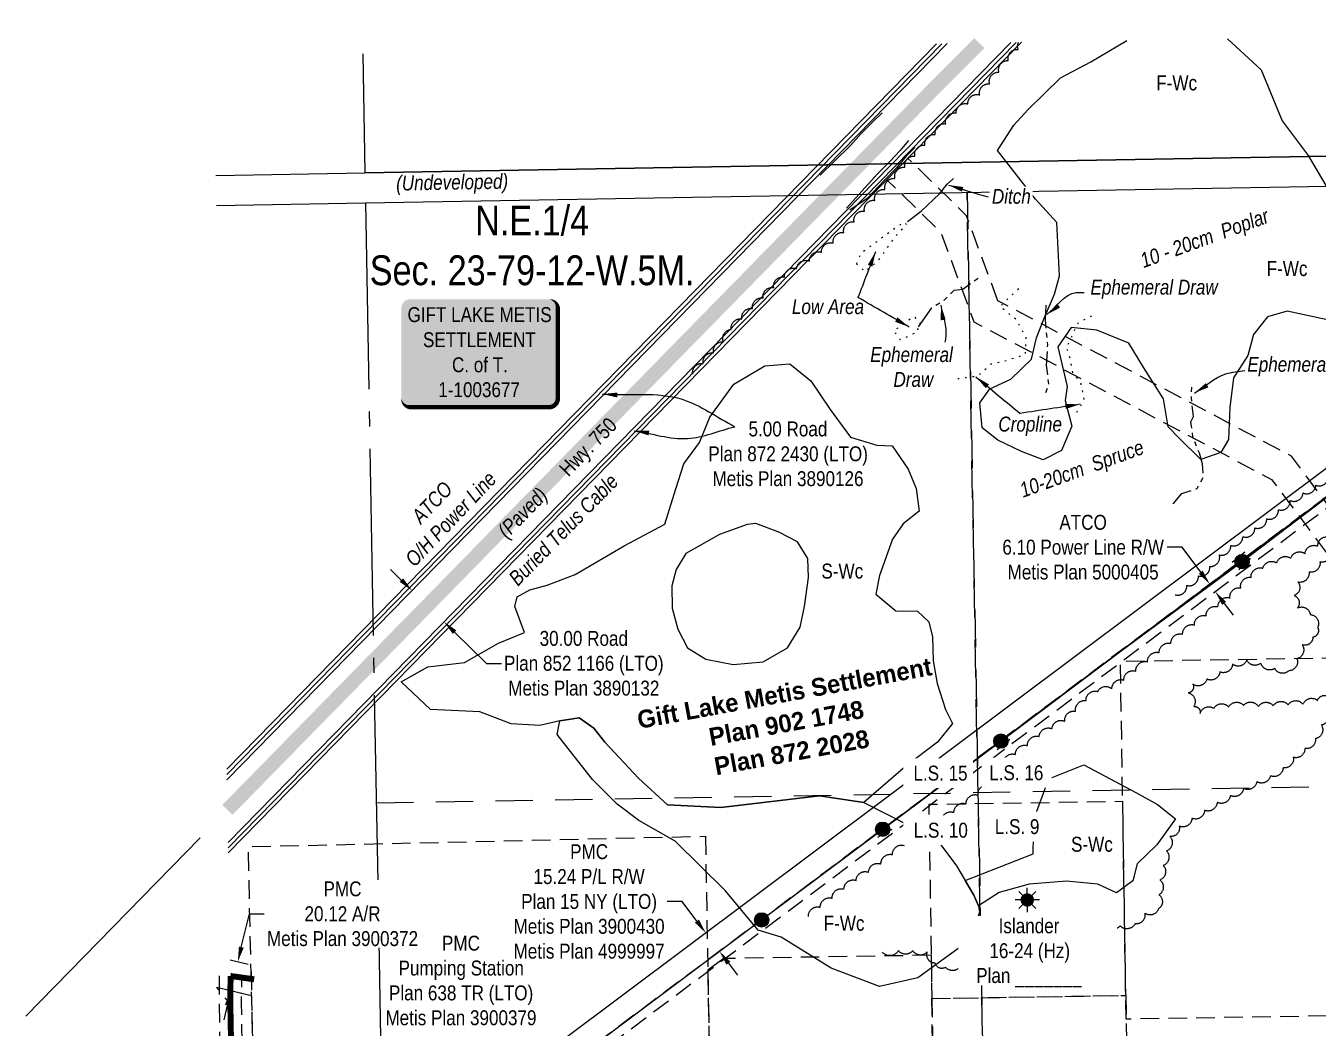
# Model space of a CAD drawing. Extents: x 577208 to 581485, y 6188773 to 6192305.
# Drawn here: x 577208 to 578074, y 6191624 to 6192296 of the extents above; entities that cross this region are included whole.
import ezdxf
from ezdxf.enums import TextEntityAlignment as Align

# ---------------------------------------------------------------- set-up
doc = ezdxf.new("R2010")
doc.units = 0
doc.header["$LTSCALE"] = 5
doc.header["$PDSIZE"] = 5
for name, pattern in [('0', [1, 1, 0]), ('foc-ACCESSROAD', [3.75, 2.5, -1.25]), ('foc-FLOWLINE', [3.75, 2.5, -1.25]), ('foc-LSD', [8, 5, -3]), ('foc-QUARTERLINE', [33, 25, -3, 2, -3]), ('foc-TOPO', [1, 0.2, -0.8]), ('foc-TOPO-ephemeral', [6.25, 3.125, -0.625, 0.625, -0.625, 0.625, -0.625])]:
    doc.linetypes.add(name, pattern=pattern)
doc.layers.get('Defpoints').update_dxf_attribs({"color": 9})
for name, color, linetype, lineweight in [('AS-GENERAL', 48, 'Continuous', 18), ('C-WS-T', 13, 'Continuous', 9), ('F-AR-T', 190, 'Continuous', 9), ('F-RW-T', 190, 'Continuous', 9), ('F-WS-T', 190, 'Continuous', 9), ('T-TEXT', 48, 'Continuous', 18)]:
    doc.layers.add(name, color=color, linetype=linetype, lineweight=lineweight)
for name, color, linetype in [('AS-OWNER', 7, 'Continuous'), ('AS-POWER', 104, 'foc-POWER'), ('AS-POWER-EXISTING-PP', 72, 'Continuous'), ('AS-ROADS', 254, 'Continuous'), ('AS-SYMBOL', 7, 'Continuous'), ('AS-TELUS', 224, 'foc-TEL'), ('C-AR', 13, 'foc-ACCESSROAD'), ('C-SYMBOL', 7, 'Continuous'), ('C-WS', 13, 'foc-ACCESSROAD'), ('C-WS-S', 13, 'Continuous'), ('F-AR', 190, 'foc-ACCESSROAD'), ('F-EZE', 190, 'foc-FLOWLINE'), ('F-RW', 190, 'Continuous'), ('F-WS', 190, 'foc-ACCESSROAD'), ('L-QSEC', 8, 'foc-QUARTERLINE'), ('L-SEC', 7, 'Continuous'), ('L-SECQ', 8, 'foc-QUARTERLINE'), ('L-SECTION-LSD', 7, 'foc-LSD'), ('L-TITLEDB', 4, 'Continuous'), ('L-TITLEDB-T', 4, 'Continuous'), ('T-BUSH', 110, '0'), ('T-BUSH-T', 110, 'Continuous'), ('T-DRAW', 143, 'foc-TOPO-ephemeral'), ('T-GENERAL', 48, 'foc-TOPO'), ('T-LOW-AREA', 48, 'foc-TOPO'), ('T-LOW-AREA-T', 48, 'Continuous'), ('T-SLOPE', 48, 'Continuous'), ('T-WATER-T', 170, 'Continuous'), ('WETLAND', 143, 'Continuous'), ('WETLAND-T', 146, 'Continuous')]:
    doc.layers.add(name, color=color, linetype=linetype)
doc.styles.add('100L', font='ARIALN.TTF', dxfattribs={"height": 11})
doc.styles.add('175L', font='ARIALN.TTF', dxfattribs={"height": 20})
doc.styles.add('80', font='ARIALN.TTF', dxfattribs={"height": 10})
doc.styles.add('80CG', font='ARIALN.TTF', dxfattribs={"height": 10})
doc.styles.add('80L', font='ARIALN.TTF', dxfattribs={"height": 10})
doc.styles.add('80LS', font='ARIALNI.TTF', dxfattribs={"height": 10})
doc.styles.add('foc-LtypeFont', font='ARIALN.TTF', dxfattribs={"height": 7.35})
doc.linetypes.add('foc-POWER', pattern='A,6,-1,["P",foc-LtypeFont,S=0.2,R=0,X=-0.625,Y=-0.75],-1.24,4', length=12.24)
doc.linetypes.add('foc-TEL', pattern='A,2,-1,["T",foc-LtypeFont,S=0.2,R=0,X=-0.425,Y=-0.75],-1.24,8', length=12.24)
doc.dimstyles.new('Compass 5 000', dxfattribs={"dimscale": 5, "dimtxt": 9, "dimasz": 2, "dimexe": 0.2, "dimexo": 0.0625, "dimgap": 0.5, "dimtad": 0, "dimtih": 1, "dimtoh": 1, "dimzin": 0, "dimdsep": 46, "dimtxsty": '80CG', "dimcen": 0.1, "dimse1": 1, "dimse2": 1, "dimclrd": 256, "dimclrt": 256, "dimaunit": 1, "dimadec": 4, "dimazin": 0, "dimtfac": 0.06, "dimtofl": 0, "dimtmove": 0, "dimatfit": 1, "dimfxl": 0.2, "dimtolj": 1, "dimtzin": 0, "dimlwd": -1, "dimarcsym": 0})

# ---------------------------------------------------------------- blocks, each defined once
blk = doc.blocks.new('*D393')
at = {"layer": 'Defpoints', "color": 0, "transparency": 16777216}
for p in [(577334.31, 6191672.09), (577329.59, 6191652.55), (577345.25, 6191648.76)]:
    blk.add_point(p, dxfattribs=at)
at = {"layer": 'F-AR-T', "transparency": 16777216}
for p, q in [((577352.32, 6191678.03), (577357.72, 6191700.38)), ((577357.72, 6191700.38), (577367.72, 6191700.38)), ((577342.91, 6191639.04), (577340.56, 6191629.32))]:
    blk.add_line(p, q, dxfattribs=at)
for points in [[(577350.7, 6191678.42), (577353.94, 6191677.64), (577349.98, 6191668.31)], [(577341.29, 6191639.43), (577344.53, 6191638.65), (577345.25, 6191648.76)]]:
    blk.add_solid(points, dxfattribs=at)
at = {"layer": 'F-AR-T', "transparency": 16777216, "insert": (577420.13, 6191700.38), "char_height": 10, "attachment_point": 5, "style": '80CG', "bg_fill": 3, "box_fill_scale": 1.1, "bg_fill_color": 256, "bg_fill_true_color": 13158600, "bg_fill_transparency": 0}
blk.add_mtext('\\A1;PMC\\P20.12 A/R\\PMetis Plan 3900372', dxfattribs=at)
blk = doc.blocks.new('*D397')
at = {"layer": 'Defpoints', "color": 0, "transparency": 16777216}
for p in [(578127.02, 6192015.46), (578130.67, 6192010.58), (578005, 6191916.47)]:
    blk.add_point(p, dxfattribs=at)
at = {"layer": 'F-RW-T', "transparency": 16777216}
for p, q in [((577982.82, 6191946.08), (577972.82, 6191946.08)), ((577995.35, 6191929.35), (577982.82, 6191946.08)), ((578010.99, 6191908.46), (578016.98, 6191900.46))]:
    blk.add_line(p, q, dxfattribs=at)
for points in [[(577996.68, 6191930.35), (577994.01, 6191928.36), (578001.34, 6191921.35)], [(578012.32, 6191909.46), (578009.66, 6191907.46), (578005, 6191916.47)]]:
    blk.add_solid(points, dxfattribs=at)
at = {"layer": 'F-RW-T', "transparency": 16777216, "insert": (577916.46, 6191946.08), "char_height": 10, "attachment_point": 5, "style": '80CG', "bg_fill": 3, "box_fill_scale": 1.1, "bg_fill_color": 256, "bg_fill_true_color": 13158600, "bg_fill_transparency": 0}
blk.add_mtext('\\A1;ATCO^J6.10 Power Line R/W^JMetis Plan 5000405', dxfattribs=at)
blk = doc.blocks.new('*D400')
at = {"layer": 'Defpoints', "color": 0, "transparency": 16777216}
for p in [(577570.45, 6192023.17), (577591.89, 6192002.2), (577488.13, 6191896.14)]:
    blk.add_point(p, dxfattribs=at)
at = {"layer": 'L-TITLEDB-T', "transparency": 16777216}
for p, q in [((577459.55, 6191924.11), (577452.4, 6191931.1)), ((577495.28, 6191889.15), (577516.63, 6191868.26)), ((577516.63, 6191868.26), (577526.63, 6191868.26))]:
    blk.add_line(p, q, dxfattribs=at)
for points in [[(577460.71, 6191925.3), (577458.38, 6191922.92), (577466.7, 6191917.11)], [(577496.45, 6191890.34), (577494.12, 6191887.96), (577488.13, 6191896.14)]]:
    blk.add_solid(points, dxfattribs=at)
at = {"layer": 'L-TITLEDB-T', "transparency": 16777216, "insert": (577581.84, 6191868.26), "char_height": 10, "attachment_point": 5, "style": '80CG'}
blk.add_mtext('\\A1;30.00 Road\\PPlan 852 1166 (LTO)\\PMetis Plan 3890132', dxfattribs=at)
blk = doc.blocks.new('*U391')
h = blk.add_hatch(color=255)
edge = h.paths.add_edge_path()
edge.add_line((-46.5, -37), (46.5, -37))
edge.add_arc((46.5, -31), 6, 270, 360)
edge.add_line((52.5, -31), (52.5, 29.5))
edge.add_arc((46.5, 29.5), 6, 0, 90)
edge.add_line((46.5, 35.5), (-46.5, 35.5))
edge.add_arc((-46.5, 29.5), 6, 90, 180)
edge.add_line((-52.5, 29.5), (-52.5, -31))
edge.add_arc((-46.5, -31), 6, 180, 270)
at = {"color": 14, "flags": 128}
blk.add_lwpolyline([(-46.5, -37, 3, 3, 0), (46.5, -37, 3, 3, 0.414214), (52.5, -31, 3, 3, 0), (52.5, 29.5, 3, 0, 0.414214), (46.5, 35.5, 0, 0, 0), (-46.5, 35.5, 0, 0, 0.414214), (-52.5, 29.5, 0, 0, 0), (-52.5, -31, 0, 3, 0.414214)], format="xyseb", close=True, dxfattribs=at)
at = {"color": 14, "style": '80'}
blk.add_attdef('ENTER_TEXT_001', (-26.85, -4.92), '', height=10, dxfattribs=at)
blk = doc.blocks.new('*U387')
at = {"color": 210}
blk.add_line((-0.96, -0.53), (0.96, 0.53), dxfattribs=at)
at = {"layer": 'AS-SYMBOL', "color": 210, "flags": 128}
blk.add_lwpolyline([(-0.29, 0.53), (0, 0)], dxfattribs=at)
blk = doc.blocks.new('*U386')
at = {"color": 210}
blk.add_line((-0.85, -0.69), (0.85, 0.69), dxfattribs=at)
at = {"layer": 'AS-SYMBOL', "color": 210, "flags": 128}
blk.add_lwpolyline([(-0.34, 0.42), (0, 0)], dxfattribs=at)
blk = doc.blocks.new('*U388')
at = {"color": 210}
blk.add_line((-0.79, -0.77), (0.79, 0.77), dxfattribs=at)
at = {"layer": 'AS-SYMBOL', "color": 210, "flags": 128}
blk.add_lwpolyline([(-0.34, 0.35), (0, 0)], dxfattribs=at)
blk = doc.blocks.new('*U389')
at = {"color": 210}
blk.add_line((0.85, 0.7), (-0.85, -0.7), dxfattribs=at)
at = {"layer": 'AS-SYMBOL', "color": 210, "flags": 128}
blk.add_lwpolyline([(0.48, -0.58), (0, 0)], dxfattribs=at)
blk = doc.blocks.new('POWERPOLE')
h = blk.add_hatch(color=255)
edge = h.paths.add_edge_path()
edge.add_arc((0, 0), 0.96, 0, 360)
at = {"linetype": 'Continuous'}
for p, q in [((0.68, -0.68), (-0.68, 0.68)), ((-0.68, -0.68), (0.68, 0.68))]:
    blk.add_line(p, q, dxfattribs=at)
blk.add_circle((0, 0), 0.96, dxfattribs=at)
blk = doc.blocks.new('GAS')
h = blk.add_hatch(color=255)
h.dxf.hatch_style = 1
edge = h.paths.add_edge_path()
edge.add_arc((0, 0), 0.9, 0, 360)
for p, q in [((-0.81, 0), (-1.62, 0)), ((-0.57, 0.57), (-1.14, 1.14)), ((0, 0.81), (0, 1.62)), ((0.57, 0.57), (1.14, 1.14)), ((1.62, 0), (0.81, 0)), ((-0.57, -0.57), (-1.14, -1.14)), ((0, -0.81), (0, -1.62)), ((1.14, -1.14), (0.57, -0.57))]:
    blk.add_line(p, q)
blk.add_circle((0, 0), 0.8)
blk = doc.blocks.new('*D479')
at = {"layer": 'Defpoints', "color": 0, "transparency": 16777216}
for p in [(577663.63, 6191687.49), (577638.64, 6191668.78), (577647.77, 6191656.58)]:
    blk.add_point(p, dxfattribs=at)
at = {"layer": 'F-RW-T', "transparency": 16777216}
for p, q in [((577647.81, 6191708.61), (577637.81, 6191708.61)), ((577657.63, 6191695.49), (577647.81, 6191708.61)), ((577678.75, 6191667.29), (577684.75, 6191659.28))]:
    blk.add_line(p, q, dxfattribs=at)
for points in [[(577658.97, 6191696.49), (577656.3, 6191694.49), (577663.63, 6191687.49)], [(577680.09, 6191668.29), (577677.42, 6191666.29), (577672.76, 6191675.29)]]:
    blk.add_solid(points, dxfattribs=at)
at = {"layer": 'F-RW-T', "transparency": 16777216, "insert": (577585.38, 6191708.61), "char_height": 10, "attachment_point": 5, "style": '80CG'}
blk.add_mtext('\\A1;PMC\\P15.24 P/L R/W^JPlan 15 NY (LTO)\\PMetis Plan 3900430\\PMetis Plan 4999997', dxfattribs=at)

msp = doc.modelspace()

# ---------------------------------------------------------------- linework, layer by layer
at = {"layer": 'AS-GENERAL'}
msp.add_lwpolyline([(577798.791, 6192164.552), (577807.926, 6192171.451), (577820.263, 6192183.102), (577825.454, 6192189.558), (577829.655, 6192193.185)], dxfattribs=at)
at = {"layer": 'AS-POWER', "flags": 128}
for points in [[(577342.574, 6191793.81), (577821.751, 6192283.62)], [(577701.028, 6191696.298), (577782.145, 6191757.065), (577861.354, 6191816.121), (577941.939, 6191876.59), (578023.042, 6191936.487), (578102.777, 6191997.189), (578192.67, 6192064.76)]]:
    msp.add_lwpolyline(points, dxfattribs=at)
at = {"layer": 'AS-ROADS', "flags": 128}
for points, const_width in [([(577343.003, 6191770.033), (577639.822, 6192073.23), (577815.072, 6192252.059), (577846.94, 6192284.057)], 9.496), ([(577360.927, 6191656.485), (577345.013, 6191658.728)], 3.998)]:
    msp.add_lwpolyline(points, dxfattribs=dict(at, const_width=const_width))
msp.add_lwpolyline([(577207.915, 6191631.832), (577324.706, 6191751.342)], dxfattribs=at)
msp.add_lwpolyline([(577346.048, 6191581.384, 3.998, 3.998, 0), (577344.935, 6191640.831, 3.998, 3.998, 0), (577345.123, 6191658.72, 0, 0, 0)], format="xyseb", dxfattribs=at)
at = {"layer": 'AS-TELUS', "flags": 128}
msp.add_lwpolyline([(577343.461, 6191744.688), (577871.539, 6192284.485)], dxfattribs=at)
at = {"layer": 'C-AR', "flags": 128}
msp.add_lwpolyline([(577859.421, 6192111.278), (577838.296, 6192168.311), (577799.006, 6192206.757), (577785.024, 6192192.468), (577821.108, 6192157.16), (577843.323, 6192097.182), (578042.797, 6191991.526), (578131.689, 6191872.712), (578156.364, 6191873.103), (578056.118, 6192007.093)], close=True, dxfattribs=at)
at = {"layer": 'C-WS', "flags": 128}
for points in [[(577945.272, 6191629.796), (577941.504, 6191869.697), (578181.327, 6191873.477), (578185.126, 6191633.605)], [(577944.595, 6191674.697), (577942.984, 6191775.643), (577813.056, 6191773.569), (577814.667, 6191672.623), (577815.13, 6191643.642), (577945.058, 6191645.716)]]:
    msp.add_lwpolyline(points, close=True, dxfattribs=at)
at = {"layer": 'C-WS'}
msp.add_lwpolyline([(577945.536, 6191615.733), (577815.608, 6191613.659), (577815.13, 6191643.642), (577945.058, 6191645.716)], close=True, dxfattribs=at)
at = {"layer": 'F-AR', "flags": 128}
for points in [[(577344.817, 6191669.555), (577358.791, 6191666.18), (577359.273, 6191645.378), (577345.193, 6191648.778)], [(577337.567, 6191658.799), (577337.377, 6191640.8), (577338.497, 6191581.029), (577341.301, 6191543.858), (577356.53, 6191519.578), (577381.317, 6191507.979), (577421.107, 6191495.467), (577457.216, 6191480.044), (577483.071, 6191476.892), (577642.994, 6191496.843), (577676.899, 6191496.027), (577699.209, 6191486.205), (577775.099, 6191428.462), (577797.472, 6191404.134), (577820.144, 6191363.252), (577845.452, 6191319.081), (577872.784, 6191287.193), (577921.846, 6191248.062), (577945.649, 6191236.899), (577968.384, 6191243.89), (577984.807, 6191261.435), (578008.873, 6191298.489), (578049.853, 6191364.246), (578059.508, 6191386.63), (578056.114, 6191411.905), (578040.445, 6191426.262), (578020.79, 6191437.066), (577816.741, 6191542.691), (577785.129, 6191542.126), (578013.9, 6191423.75), (578031.569, 6191413.923), (578041.883, 6191404.473), (578043.992, 6191388.767), (578036.443, 6191371.266), (577996.138, 6191306.592), (577972.876, 6191270.775), (577960.109, 6191257.136), (577946.782, 6191253.038), (577929.866, 6191260.971), (577883.314, 6191298.101), (577857.84, 6191327.821), (577833.293, 6191370.664), (577809.8, 6191413.027), (577785.303, 6191439.663), (577706.927, 6191499.299), (577680.247, 6191511.045), (577642.237, 6191511.959), (577483.049, 6191492.1), (577461.172, 6191494.767), (577426.348, 6191509.641), (577386.804, 6191522.076), (577366.954, 6191531.364), (577356.071, 6191548.716), (577353.579, 6191581.738), (577352.473, 6191640.862), (577352.659, 6191658.641)], [(577666.856, 6191553.461), (577667.095, 6191539.999), (577646.884, 6191512.131), (577544.98, 6191506.744), (577470.055, 6191490.301), (577361.839, 6191534.536), (577359.273, 6191645.378), (577335.761, 6191651.056), (577345.657, 6191638.715), (577347.71, 6191524.435), (577468.688, 6191474.65), (577546.996, 6191491.836), (577654.821, 6191497.536), (577684.491, 6191540.313), (577666.856, 6191553.461)]]:
    msp.add_lwpolyline(points, dxfattribs=at)
at = {"layer": 'F-EZE', "flags": 128}
for points in [[(578500.902, 6192295.415), (578222.481, 6192086.952), (577533.072, 6191570.69), (577350.277, 6191367.15)], [(577350.439, 6191358.204), (577537.208, 6191566.169), (578226.136, 6192082.071), (578511.317, 6192295.596)]]:
    msp.add_lwpolyline(points, dxfattribs=at)
at = {"layer": 'F-RW', "flags": 128}
for points in [[(578474.881, 6192294.963), (578213.35, 6192099.146), (577522.741, 6191581.985), (577349.874, 6191389.499)], [(577350.277, 6191367.15), (577533.072, 6191570.69), (578222.481, 6192086.952), (578500.902, 6192295.415)]]:
    msp.add_lwpolyline(points, dxfattribs=at)
at = {"layer": 'F-WS'}
for p, q in [((577664.915, 6191662.806), (577675.078, 6191670.41)), ((577814.667, 6191672.623), (577675.078, 6191670.41)), ((577814.667, 6191672.623), (577815.13, 6191643.642)), ((577664.915, 6191662.806), (577666.856, 6191553.461)), ((577815.13, 6191643.642), (577815.608, 6191613.659))]:
    msp.add_line(p, q, dxfattribs=at)
at = {"layer": 'F-WS', "flags": 128}
msp.add_lwpolyline([(577663.325, 6191752.39), (577667.095, 6191539.999), (577361.84, 6191534.519), (577356.957, 6191745.365), (577663.325, 6191752.39)], dxfattribs=at)
at = {"layer": 'L-QSEC'}
for p, q in [((577433.689, 6192276.88), (577435.132, 6192197.087)), ((577435.481, 6192176.973), (577449.475, 6191402.435))]:
    msp.add_line(p, q, dxfattribs=at)
at = {"layer": 'L-SEC'}
for p, q in [((578241.597, 6192211.071), (577435.117, 6192197.077)), ((577435.132, 6192197.087), (578241.614, 6192211.08)), ((577335.325, 6192195.355), (577435.132, 6192197.087)), ((577435.481, 6192176.973), (578241.963, 6192190.966)), ((577435.481, 6192176.973), (578241.963, 6192190.966)), ((577335.688, 6192175.242), (577435.481, 6192176.973))]:
    msp.add_line(p, q, dxfattribs=at)
at = {"layer": 'L-SECQ'}
msp.add_line((577435.48, 6192176.973), (577449.475, 6191402.435), dxfattribs=at)
at = {"layer": 'L-SECTION-LSD'}
for p, q in [((577838.722, 6192183.97), (577867.966, 6190574.815)), ((577853.345, 6191379.391), (577838.722, 6192183.97)), ((577442.749, 6191774.706), (578249.318, 6191788.656)), ((577442.749, 6191774.706), (578249.318, 6191788.655))]:
    msp.add_line(p, q, dxfattribs=at)
at = {"layer": 'L-TITLEDB', "flags": 128}
for points in [[(577342.511, 6191797.319), (577818.195, 6192283.558)], [(577342.638, 6191790.301), (577825.307, 6192283.682)], [(577343.398, 6191748.197), (577867.983, 6192284.423)], [(577343.524, 6191741.179), (577875.095, 6192284.546)]]:
    msp.add_lwpolyline(points, dxfattribs=at)
at = {"layer": 'T-BUSH', "flags": 128}
for points in [[(577654.857, 6192062.048, -0.5205671), (577661.843, 6192069.197, -0.5205671), (577668.829, 6192076.346, -0.5205671), (577675.437, 6192083.752, -0.5205671), (577680.658, 6192092.091, -0.5205671), (577687.778, 6192099.106, -0.5205671), (577694.898, 6192106.122, -0.5205671), (577702.018, 6192113.138, -0.5205671), (577709.138, 6192120.153, -0.5205671), (577716.258, 6192127.169, -0.5205671), (577724.472, 6192132.769, -0.5205671), (577733.057, 6192137.889, -0.5205671), (577741.088, 6192143.82, -0.5205671), (577748.983, 6192149.95, -0.5205671), (577756.055, 6192156.997, -0.5205671), (577762.993, 6192164.193, -0.5205671), (577769.931, 6192171.389, -0.5205671), (577776.869, 6192178.585, -0.5205671), (577783.681, 6192185.897, -0.5205671), (577790.351, 6192193.342, -0.5205671), (577797.037, 6192200.772, -0.5205671), (577803.746, 6192208.182, -0.5205671), (577810.455, 6192215.592, -0.5205671), (577817.405, 6192222.776, -0.5205671), (577824.355, 6192229.96, -0.5205671), (577831.317, 6192237.131, -0.5205671), (577839.233, 6192243.234, -0.5205671), (577847.149, 6192249.338, -0.5205671), (577853.811, 6192256.719, -0.5205671), (577860.064, 6192264.517, -0.5205671), (577866.317, 6192272.316, -0.5205671), (577872.958, 6192279.766, -0.2108701), (577873.189, 6192284.513, -0.2108701)], [(577978.229, 6191914.21, 0.5205671), (577985.967, 6191920.536, 0.5205671), (577993.706, 6191926.863, 0.5205671), (578001.392, 6191933.243, 0.5205671), (578007.767, 6191940.942, 0.5205671), (578015.358, 6191947.34, 0.5205671), (578023.471, 6191953.179, 0.5205671), (578031.584, 6191959.018, 0.5205671), (578039.491, 6191965.132, 0.5205671), (578047.395, 6191971.251, 0.5205671), (578055.299, 6191977.371, 0.5205671), (578063.873, 6191982.471, 0.5205671), (578072.437, 6191987.608, 0.5205671), (578080.714, 6191993.213, 0.5205671), (578088.726, 6191999.187, 0.5205671), (578096.703, 6192005.21, 0.5205671), (578104.973, 6192010.637, 0.5205671), (578113.512, 6192015.582, 0.5205671), (578121.627, 6192021.418, 0.5205671), (578129.711, 6192027.298, 0.5205671), (578137.785, 6192033.191, 0.5205671), (578146.194, 6192039.327, 0.5205671)], [(577732.405, 6191698.677, -0.5205671), (577740.337, 6191704.76, -0.5205671), (577748.268, 6191710.843, -0.5205671), (577756.2, 6191716.926, -0.5205671), (577764.314, 6191722.754, -0.5205671), (577772.662, 6191728.251, -0.5205671), (577781.01, 6191733.749, -0.5205671), (577788.743, 6191740.029, -0.5205671), (577796.544, 6191746.225, -0.5205671), (577804.875, 6191751.748, -0.5205671), (577813.206, 6191757.272, -0.5205671), (577821.537, 6191762.795, -0.5205671), (577829.869, 6191768.318, -0.5205671), (577838.016, 6191774.108, -0.5205671), (577846.154, 6191779.912, -0.5205671), (577852.615, 6191786.565, -0.5205671), (577855.05, 6191795.301, -0.5205671), (577863.021, 6191801.333, -0.5205671), (577871.115, 6191807.194, -0.5205671), (577879.169, 6191813.103, -0.5205671), (577887.029, 6191819.255, -0.5205671), (577895.573, 6191824.441, -0.5205671), (577904.225, 6191829.447, -0.5205671), (577911.473, 6191836.133, -0.5205671), (577918.4, 6191843.27, -0.5205671), (577926.323, 6191849.365, -0.5205671), (577935.751, 6191851.08, -0.5205671), (577943.75, 6191857.075, -0.5205671), (577951.748, 6191863.07, -0.5205671), (577959.619, 6191869.232, -0.5205671), (577967.471, 6191875.417, -0.5205671), (577975.324, 6191881.602, -0.5205671), (577983.176, 6191887.787, -0.5205671), (577991.028, 6191893.972, -0.5205671), (577998.892, 6191900.142, -0.5205671), (578006.84, 6191906.202, -0.5205671), (578014.908, 6191912.104, -0.5205671), (578022.115, 6191918.831, -0.5205671), (578028.992, 6191925.909, -0.5205671), (578036.897, 6191932.028, -0.5205671), (578046.161, 6191935.579, -0.5205671), (578055.663, 6191938.68, -0.5205671), (578065.166, 6191941.781, -0.5205671), (578073.654, 6191946.864, -0.5205671), (578081.724, 6191952.762, -0.5205671), (578088.817, 6191959.766, -0.5205671), (578096.158, 6191966.483, -0.5205671), (578104.291, 6191972.294, -0.5205671), (578112.58, 6191977.846, -0.5205671), (578121.529, 6191982.299, -0.5205671), (578130.456, 6191986.788, -0.5205671), (578134.331, 6191989.168, -0.5205671), (578127.725, 6191981.666, -0.5205671), (578121.119, 6191974.164, -0.5205671), (578113.449, 6191967.895, -0.5205671), (578105.859, 6191961.513, -0.5205671), (578098.987, 6191954.285, -0.5205671), (578090.533, 6191948.952, -0.5205671), (578082.544, 6191943.012, -0.5205671), (578075.214, 6191936.217, -0.5205671), (578067.858, 6191929.449, -0.5205671), (578060.468, 6191922.718, -0.5205671), (578057.945, 6191913.755, -0.5205671), (578060.065, 6191905.355, -0.5205671), (578068.726, 6191900.973, -0.5205671), (578073.65, 6191892.274, -0.5205671), (578070.439, 6191885.785, -0.5205671), (578063.246, 6191880.727, -0.5205671), (578059.773, 6191871.354, -0.5205671), (578054.148, 6191863.285, -0.5205671), (578044.915, 6191864.877, -0.5205671), (578035.575, 6191868.438, -0.5205671), (578026.188, 6191870.639, -0.5205671), (578016.62, 6191867.746, -0.5205671), (578008.165, 6191862.507, -0.5205671), (577999.463, 6191857.725, -0.5205671), (577990.085, 6191854.265, -0.5205671), (577986.9, 6191848.5, -0.5205671), (577990.617, 6191839.361, -0.5205671), (577994.866, 6191834.612, -0.5205671), (578004.078, 6191838.104, -0.5205671), (578014.026, 6191839.068, -0.5205671), (578023.958, 6191840.129, -0.5205671), (578033.923, 6191839.337, -0.5205671), (578043.89, 6191839.829, -0.5205671), (578053.864, 6191840.472, -0.5205671), (578063.852, 6191840.842, -0.5205671), (578073.473, 6191843.431, -0.5205671), (578081.448, 6191845.537, -0.5205671), (578080.302, 6191836.047, -0.5205671), (578076.179, 6191826.941, -0.5205671), (578072.131, 6191817.802, -0.5205671), (578065.118, 6191811.305, -0.5205671), (578057.331, 6191805.307, -0.5205671), (578050.462, 6191798.245, -0.5205671), (578042.033, 6191792.872, -0.5205671), (578032.861, 6191788.962, -0.5205671), (578023.963, 6191784.443, -0.5205671), (578015.164, 6191779.701, -0.5205671), (578006.291, 6191775.098, -0.5205671), (577997.853, 6191769.746, -0.5205671), (577989.417, 6191764.384, -0.5205671), (577980.917, 6191759.124, -0.5205671), (577974.66, 6191752.26, -0.5205671), (577972.433, 6191742.516, -0.5205671), (577970.205, 6191732.772, -0.5205671), (577967.977, 6191723.027, -0.5205671), (577967.297, 6191713.175, -0.5205671), (577966.924, 6191703.668, -0.5205671), (577957.765, 6191700.865, -0.5205671), (577951.218, 6191693.639, -0.5205671), (577941.314, 6191692.291, -0.107953), (577939.248, 6191690.717, -0.107953)], [(577919.142, 6191688.264, -0.3359099), (577911.828, 6191689.146, -0.5205671), (577906.777, 6191683.414, -0.5205671), (577901.464, 6191675.776, -0.5205671), (577892.443, 6191671.47, -0.5205671), (577883.019, 6191668.178, -0.5205671), (577873.505, 6191665.111, -0.5205671), (577863.664, 6191663.614, -0.5205671), (577853.72, 6191662.594, -0.5205671), (577843.905, 6191662.686, -0.5205671), (577834.267, 6191665.337, -0.5205671), (577824.306, 6191664.529, -0.5205671), (577817.338, 6191667.337, -0.5205671), (577812.063, 6191674.874, -0.5205671), (577802.252, 6191675.769, -0.5205671), (577792.766, 6191675.795, -0.5205671), (577781.982, 6191674.585)]]:
    msp.add_lwpolyline(points, format="xyb", dxfattribs=at)
at = {"layer": 'T-DRAW', "flags": 128}
for points in [[(577806.252, 6192093.858), (577814.98, 6192106.58), (577823.542, 6192111.965), (577830.128, 6192118.49), (577835.825, 6192119.176), (577846.153, 6192126.581)], [(577891.38, 6192108.426), (577890.927, 6192098.594), (577892.541, 6192081.749), (577891.711, 6192068.158), (577893.349, 6192055.256), (577891.086, 6192049.041)], [(577976.888, 6191975.146), (577982.57, 6191982.104), (577992.96, 6191985.566), (577997.259, 6191993.537), (577996.382, 6192001.964), (577994.378, 6192009.205), (577990.072, 6192020.033), (577988.72, 6192030.093), (577990.51, 6192033.744), (577988.998, 6192046.165), (577989.467, 6192055.661)]]:
    msp.add_lwpolyline(points, dxfattribs=at)
at = {"layer": 'T-GENERAL', "flags": 128}
for points in [[(577832.463, 6192059.188), (577845.817, 6192060.889), (577854.894, 6192069.004), (577864.884, 6192071.292), (577877.876, 6192075.41), (577878.32, 6192086.658), (577871.691, 6192098.716), (577860.68, 6192107.398), (577874.639, 6192120.777)], [(577912.237, 6192036.641), (577917.201, 6192044.742), (577914.964, 6192056.506), (577909.488, 6192063.204), (577907.896, 6192072.237), (577905.42, 6192080.024), (577913.473, 6192096.966), (577924.113, 6192102.024)]]:
    msp.add_lwpolyline(points, dxfattribs=at)
at = {"layer": 'T-LOW-AREA', "flags": 128}
for points in [[(577764.638, 6192136.165), (577770.236, 6192130.937), (577779.044, 6192137.986), (577785.977, 6192147.928), (577792.27, 6192156.373), (577798.137, 6192162.452), (577796.563, 6192164.132), (577784.495, 6192155.586), (577774.496, 6192148.226), (577767.332, 6192142.902), (577764.638, 6192136.165)], [(577803.134, 6192089.304), (577794.271, 6192084.966), (577789.72, 6192091.193), (577803.021, 6192100.937), (577808.05, 6192095.035), (577803.134, 6192089.304)]]:
    msp.add_lwpolyline(points, dxfattribs=at)
at = {"layer": 'T-SLOPE', "flags": 128}
for points in [[(577781.829, 6192237.314), (577774.824, 6192230.669), (577767.673, 6192223.453), (577760.42, 6192215.198), (577740.284, 6192195.506)], [(577799.517, 6192218.719), (577793.958, 6192211.94), (577786.936, 6192204.605), (577778.691, 6192196.286), (577757.909, 6192173.421)], [(577803.613, 6192213.98), (577797.908, 6192208.232), (577791.385, 6192200.458), (577783.344, 6192192.253), (577771.77, 6192179.863), (577760.237, 6192172.089)]]:
    msp.add_lwpolyline(points, dxfattribs=at)
at = {"layer": 'WETLAND'}
for points in [[(578079.093, 6192098.789), (578053.115, 6192104.373), (578040.044, 6192100.506), (578030.755, 6192088.638), (578026.964, 6192074.649), (578017.326, 6192059.748), (578014.856, 6192039.731), (578013.825, 6192018.394), (578008.662, 6192009.605), (577995.306, 6192004.808), (577980.652, 6192019.344), (577973.541, 6192026.766), (577970.273, 6192045.586), (577957.096, 6192066.365), (577947.147, 6192082.836), (577925.762, 6192091.69), (577908.359, 6192093.294), (577899.492, 6192080.424), (577905.722, 6192053.951), (577904.386, 6192044.4), (577909.011, 6192027.358), (577901.868, 6192010.851), (577889.66, 6192004.669), (577875.08, 6192010.182), (577859.376, 6192017.768), (577848.71, 6192026.251), (577847.197, 6192042.969), (577853.902, 6192052.369), (577867.94, 6192058.674), (577881.879, 6192072.206), (577885.233, 6192086.422), (577890.454, 6192099.629), (577897.382, 6192115.643), (577900.664, 6192128.124), (577898.905, 6192163.776), (577884.61, 6192179.392), (577874.847, 6192191.745), (577859.118, 6192212.04), (577869.933, 6192228.978), (577879.452, 6192239.236), (577901.302, 6192260.811), (577921.731, 6192271.467), (577945.827, 6192285.775)], [(578013.272, 6192286.946), (578035.843, 6192266.098), (578049.804, 6192232.014), (578067.375, 6192208.719), (578085.773, 6192177.192)]]:
    msp.add_lwpolyline(points, dxfattribs=at)
for points in [[(577557.284, 6191920.743), (577576.023, 6191927.842), (577608.985, 6191947.01), (577636.25, 6191961.642), (577643.585, 6191985.17), (577648.925, 6192002.083), (577659.445, 6192016.23), (577666.241, 6192033.185), (577682.355, 6192055.51), (577703.13, 6192067.768), (577719.854, 6192068.98), (577734.022, 6192057.732), (577746.967, 6192038.433), (577760.618, 6192019.883), (577778.259, 6192014.564), (577788.472, 6192014.131), (577799.127, 6191998.409), (577804.602, 6191985.452), (577806.5, 6191970.206), (577795.811, 6191961.882), (577788.826, 6191951.479), (577780.056, 6191927.181), (577777.501, 6191914.721), (577790.942, 6191903.452), (577805.524, 6191903.144), (577813.014, 6191896.075), (577815.493, 6191885.946), (577815.956, 6191869.929), (577818.582, 6191854.704), (577824.183, 6191837.379), (577828.824, 6191828.041), (577818.99, 6191815.37), (577797.591, 6191799.451), (577769.521, 6191775.061), (577739.876, 6191779.567), (577673.745, 6191771.728), (577637.926, 6191773.507), (577618.584, 6191791.363), (577596.028, 6191815.484), (577588.475, 6191824.738), (577578.8, 6191831.744), (577565.751, 6191829.714), (577552.361, 6191826.65), (577533.234, 6191827.82), (577512.082, 6191835.727), (577479.079, 6191837.443), (577459.34, 6191855.853), (577477.261, 6191865.969), (577501.912, 6191868.912), (577524.685, 6191881.838), (577542.147, 6191888.96), (577535.618, 6191906.395), (577537.172, 6191912.778), (577545.579, 6191917.468), (577557.284, 6191920.743)], [(577691.268, 6191961.411), (577672.882, 6191954.686), (577650.297, 6191942.011), (577643.686, 6191931.255), (577640.725, 6191920.24), (577641.157, 6191905.316), (577644.843, 6191891.214), (577651.399, 6191878.653), (577663.643, 6191870.992), (577681.959, 6191867.514), (577701.948, 6191869.184), (577718.429, 6191878.768), (577726.776, 6191892.489), (577729.652, 6191906.416), (577732.371, 6191925.803), (577732.003, 6191938.543), (577725.124, 6191949.638), (577712.548, 6191956.197), (577697.081, 6191961.943), (577691.268, 6191961.411)], [(577637.926, 6191773.507), (577673.745, 6191771.728), (577739.876, 6191779.567), (577769.521, 6191775.061), (577818.392, 6191750.114), (577831.546, 6191732.595), (577837.383, 6191722.814), (577843.224, 6191712.831), (577846.254, 6191705.803), (577846.94, 6191701.496), (577845.531, 6191696.933), (577842.46, 6191687.799), (577832.546, 6191676.927), (577805.802, 6191657.481), (577780.001, 6191651.761), (577747.59, 6191663.939), (577714.198, 6191684.833), (577698.762, 6191689.487), (577676.871, 6191715.813), (577643.122, 6191749.083), (577618.677, 6191762.949), (577604.255, 6191773.912), (577587.584, 6191790.359), (577563.993, 6191820.604), (577565.751, 6191829.714), (577578.8, 6191831.744), (577588.475, 6191824.738), (577596.028, 6191815.484), (577618.584, 6191791.363), (577637.926, 6191773.507)], [(577837.383, 6191722.814), (577883.061, 6191740.583), (577883.471, 6191763.839), (577893.58, 6191790.861), (577917.048, 6191800.229), (577951.76, 6191781.767), (577966.389, 6191773.685), (577978.373, 6191764.087), (577965.952, 6191746.513), (577952.631, 6191733.966), (577949.767, 6191722.463), (577938.761, 6191714.394), (577926.416, 6191720.278), (577905.438, 6191722.208), (577880.247, 6191720.228), (577860.15, 6191714.778), (577846.254, 6191705.803), (577843.224, 6191712.831), (577837.383, 6191722.814)]]:
    msp.add_lwpolyline(points, close=True, dxfattribs=at)

# ---------------------------------------------------------------- block references
at = {"color": 6, "xscale": 4.999999999999889, "yscale": 4.999999999999889, "zscale": 4.999999999999889}
for name, p in [('*U386', (577863.072, 6191814.011)), ('*U387', (577783.616, 6191754.396))]:
    msp.add_blockref(name, p, dxfattribs=at)
at = {"layer": 'AS-OWNER'}
ref = msp.add_blockref('*U391', (577512.029, 6192076.876), dxfattribs=dict(at, xscale=0.9982240237547088, yscale=0.9982240237547088, zscale=0.9982240237547088))
ref.add_attrib('ENTER_TEXT_001', 'GIFT LAKE METIS', (577463.711, 6192097.034), dxfattribs={"layer": '0', "color": 14, "height": 9.98224, "style": '80'})
ref.add_attrib('ENTER_TEXT_002', 'SETTLEMENT', (577474.075, 6192080.22), dxfattribs={"layer": '0', "color": 14, "height": 9.9822, "style": '80'})
ref.add_attrib('ENTER_TEXT_003', 'C. of T.', (577493.498, 6192063.406), dxfattribs={"layer": '0', "color": 14, "height": 9.9822, "style": '80'})
ref.add_attrib('ENTER_TEXT_004', '1-1003677', (577484.346, 6192046.728), dxfattribs={"layer": '0', "color": 14, "height": 9.9822, "style": '80'})
at = {"layer": 'AS-POWER-EXISTING-PP', "xscale": 4.997869399999991, "yscale": 4.997869399999991, "zscale": 4.997869399999991}
for p in [(577861.354, 6191816.121), (577782.145, 6191757.065), (577701.028, 6191696.298)]:
    msp.add_blockref('POWERPOLE', p, dxfattribs=at)

# ---------------------------------------------------------------- texts
at = {"layer": 'AS-POWER', "insert": (577443.04, 6191944.352), "char_height": 9.99574, "attachment_point": 1, "rotation": 46.47223, "style": '80L'}
msp.add_mtext_dynamic_manual_height_columns('\\pi32.652;{\\fArial Narrow|b0|i1|c0|p34;ATCO\\P\\pi8.7808;O/H Power Line}', width=97.05024, gutter_width=50, heights=[0], dxfattribs=at)
at = {"layer": 'AS-TELUS', "insert": (577530.555, 6191926.587), "char_height": 9.99574, "attachment_point": 1, "rotation": 45.617143, "style": '80L'}
msp.add_mtext_dynamic_manual_height_columns('{\\fArial Narrow|b0|i1|c0|p34;Buried Telus Cable}', width=99.35036, gutter_width=50, heights=[0], dxfattribs=at)
at = {"layer": 'C-SYMBOL', "color": 3, "insert": (577547.23, 6192175.081), "char_height": 19.99148, "width": 215.89241, "attachment_point": 2, "style": '175L'}
msp.add_mtext('N.E.1/4 \\PSec. 23-79-12-W.5M.', dxfattribs=at)
at = {"layer": 'L-TITLEDB-T', "attachment_point": 1, "style": '80L'}
for s, width, gutter_width, insert, char_height, rotation in [('Hwy. 750', 76.46946, 50, (577564.368, 6191999.874), 9.9957, 45.617558), ('\\pi66.474;{\\fCordia New|b1|i0|c0|p34;Gift Lake Metis Settlement\\P\\pi111.67;Plan 902 1748\\PPlan 872 2028}', 331.42161, 45, (577551.349, 6191824.103), 11.97825, 10.407242)]:
    msp.add_mtext_dynamic_manual_height_columns(s, width=width, gutter_width=gutter_width, heights=[0], dxfattribs=dict(at, insert=insert, char_height=char_height, rotation=rotation))
at = {"layer": 'L-TITLEDB-T', "insert": (577663.833, 6192030.4), "char_height": 9.99574, "attachment_point": 1, "style": '80L'}
msp.add_mtext_dynamic_manual_height_columns('\\pi28.386;5.00 Road\\P\\pi1.4741;Plan 872 2430 (LTO)\\P\\pi4.2458;Metis Plan 3890126', width=108.31947, gutter_width=50, heights=[0], dxfattribs=at)
at = {"layer": 'T-BUSH-T', "style": '80LS'}
msp.add_text('10 - 20cm  Poplar', height=9.99574, rotation=20, dxfattribs=at).set_placement((577997.77, 6192153.334), align=Align.MIDDLE_CENTER)
at = {"layer": 'T-LOW-AREA-T', "insert": (577721.302, 6192112.366), "char_height": 9.99574, "attachment_point": 1, "style": '80L'}
msp.add_mtext_dynamic_manual_height_columns('{\\fArial Narrow|b0|i1|c0|p34;Low Area}', width=49.12794, gutter_width=50, heights=[0], dxfattribs=at)
at = {"layer": 'T-TEXT', "style": '80LS'}
for s, height, rotation, p in [('(Undeveloped)', 9.99574, 0.994086, (577493.603, 6192190.8)), ('(Paved)', 9.9957, 45.617143, (577540.758, 6191969.179))]:
    msp.add_text(s, height=height, rotation=rotation, dxfattribs=at).set_placement(p, align=Align.MIDDLE_CENTER)
at = {"layer": 'T-WATER-T', "char_height": 9.99574, "attachment_point": 1, "style": '80L'}
for s, width, insert in [('{\\fArial Narrow|b0|i1|c0|p34;Ephemeral Draw}', 87.01023, (577921.413, 6192125.45)), ('\\pi0.33805;{\\fArial Narrow|b0|i1|c0|p34;Ephemeral\\P\\pi12.73; Draw}', 55.97995, (577773.453, 6192080.249)), ('{\\fArial Narrow|b0|i1|c0|p34;Ephemeral Draw}', 87.01023, (578026.524, 6192073.72))]:
    msp.add_mtext_dynamic_manual_height_columns(s, width=width, gutter_width=50, heights=[0], dxfattribs=dict(at, insert=insert))
at = {"layer": 'WETLAND-T', "style": '80L'}
for s, p in [('F-Wc', (577965.493, 6192252.334)), ('F-Wc', (578039.486, 6192127.883)), ('S-Wc', (577741.075, 6191925.119)), ('S-Wc', (577908.38, 6191741.998)), ('F-Wc', (577742.592, 6191689.047))]:
    msp.add_text(s, height=10.0043, dxfattribs=at).set_placement(p)

# ---------------------------------------------------------------- dimensions: what is measured, and where the dimension line sits
at = {"layer": 'F-RW-T'}
dim = msp.add_linear_dim(base=(577663.628, 6191687.487), p1=(577647.775, 6191656.585), p2=(577638.644, 6191668.778), angle=126.827607, text='PMC\\P15.24 P/L R/W^JPlan 15 NY (LTO)\\PMetis Plan 3900430\\PMetis Plan 4999997', dimstyle='Compass 5 000', dxfattribs=at)
dim.commit()
dim.dimension.update_dxf_attribs({"geometry": '*D479', "text_midpoint": (577585.375, 6191708.61), "dimtype": 161})
at = {"layer": 'L-TITLEDB-T', "color": 6}
dim = msp.add_linear_dim(base=(577488.133, 6191896.143), p1=(577570.453, 6192023.172), p2=(577591.888, 6192002.202), angle=315.628722, text='30.00 Road\\PPlan 852 1166 (LTO)\\PMetis Plan 3890132', dimstyle='Compass 5 000', dxfattribs=at)
dim.commit()
dim.dimension.update_dxf_attribs({"geometry": '*D400', "text_midpoint": (577581.838, 6191868.265), "dimtype": 161})

# ---------------------------------------------------------------- leaders
at = {"layer": 'L-TITLEDB-T', "path_type": 1}
for points in [[(577594.345, 6192048.779), (577647.736, 6192045.309), (577683.107, 6192026.906)], [(577615.606, 6192024.121), (577651.242, 6192018.999), (577683.107, 6192026.906)]]:
    msp.add_leader(points, dimstyle='Compass 5 000', override={"dimgap": 0.5, "dimtad": 0}, dxfattribs=at)
at = {"layer": 'T-LOW-AREA-T', "path_type": 1}
for points in [[(577826.157, 6192188.852), (577852.911, 6192180.871)], [(577777.325, 6192144.169), (577765.567, 6192113.518)], [(577799.919, 6192093.699), (577765.567, 6192113.518)]]:
    msp.add_leader(points, dimstyle='Compass 5 000', override={"dimgap": 0.5, "dimtad": 0}, dxfattribs=at)
at = {"layer": 'T-WATER-T', "path_type": 1}
for points in [[(577892.058, 6192102.03), (577911.781, 6192116.803), (577917.206, 6192116.803)], [(577821.154, 6192108.351), (577824.438, 6192087.308), (577823.858, 6192083.64)], [(577991.067, 6192049.474), (578012.106, 6192062.352), (578024.903, 6192064.518)]]:
    msp.add_leader(points, dimstyle='Compass 5 000', override={"dimgap": 0.5, "dimtad": 0}, dxfattribs=at)

# ---------------------------------------------------------------- next in the draw order: texts
at = {"layer": 'C-WS-T', "linetype": 'Continuous', "insert": (577834.375, 6191697.337), "char_height": 9.99574, "attachment_point": 1, "style": '80L', "bg_fill": 3, "box_fill_scale": 1.15, "bg_fill_color": 256, "bg_fill_true_color": 256, "bg_fill_transparency": 0}
msp.add_mtext_dynamic_manual_height_columns('\\pi25.451;Islander \\P\\pi19.273;16-24 (Hz)\\P\\pi10.423;Plan _______', width=90.70709, gutter_width=50, heights=[0], dxfattribs=at)
at = {"layer": 'L-SECTION-LSD', "attachment_point": 1, "style": '100L', "bg_fill": 3, "box_fill_scale": 1.5, "bg_fill_color": 256, "bg_fill_transparency": 0}
for s, width, insert, char_height in [('\\pi1.8607;L.S. 15', 36.85945, (577800.895, 6191799.689), 9.99574), ('L.S. 16', 36.94144, (577853.537, 6191799.95), 9.9957), ('L.S. 9', 30.52728, (577857.277, 6191763.818), 9.9957), ('\\pi2.044;L.S. 10', 36.95405, (577800.895, 6191761.42), 9.99574)]:
    msp.add_mtext_dynamic_manual_height_columns(s, width=width, gutter_width=55, heights=[0], dxfattribs=dict(at, insert=insert, char_height=char_height))
at = {"layer": 'T-LOW-AREA-T', "insert": (577855.33, 6192186.305), "char_height": 9.99574, "attachment_point": 1, "style": '80L', "bg_fill": 3, "box_fill_scale": 1.15, "bg_fill_color": 256, "bg_fill_true_color": 256, "bg_fill_transparency": 0}
msp.add_mtext_dynamic_manual_height_columns('{\\fArial Narrow|b0|i1|c0|p34;Ditch}', width=25.91173, gutter_width=50, heights=[0], dxfattribs=at)
at = {"layer": 'T-TEXT', "insert": (577859.07, 6192033.652), "char_height": 9.99574, "attachment_point": 1, "style": '80L', "bg_fill": 3, "box_fill_scale": 1.15, "bg_fill_color": 256, "bg_fill_true_color": 256, "bg_fill_transparency": 0}
msp.add_mtext_dynamic_manual_height_columns('\\pi0.57722;{\\fArial Narrow|b0|i1|c0|p34;Cropline}', width=42.46698, gutter_width=50, heights=[0], dxfattribs=at)

# ---------------------------------------------------------------- next in the draw order: dimensions: what is measured, and where the dimension line sits
at = {"layer": 'F-AR-T'}
dim = msp.add_linear_dim(base=(577345.255, 6191648.763), p1=(577334.309, 6191672.093), p2=(577329.589, 6191652.547), angle=256.422794, text='PMC\\P20.12 A/R\\PMetis Plan 3900372', dimstyle='Compass 5 000', override={"dimtfill": 1}, dxfattribs=at)
dim.commit()
dim.dimension.update_dxf_attribs({"geometry": '*D393', "text_midpoint": (577420.125, 6191700.382), "dimtype": 161})
at = {"layer": 'F-RW-T'}
dim = msp.add_linear_dim(base=(578004.996, 6191916.468), p1=(578127.015, 6192015.462), p2=(578130.672, 6192010.58), angle=306.827598, text='ATCO^J6.10 Power Line R/W^JMetis Plan 5000405', dimstyle='Compass 5 000', override={"dimtfill": 1}, dxfattribs=at)
dim.commit()
dim.dimension.update_dxf_attribs({"geometry": '*D397', "text_midpoint": (577916.458, 6191946.078), "dimtype": 161})

# ---------------------------------------------------------------- next in the draw order: block references
at = {"color": 5, "xscale": 4.999999999999914, "yscale": 4.999999999999914, "zscale": 4.999999999999914}
for name, p in [('*U389', (578020.659, 6191939.363)), ('*U388', (578024.758, 6191934.729))]:
    msp.add_blockref(name, p, dxfattribs=at)
at = {"layer": 'AS-POWER-EXISTING-PP', "xscale": 4.997869399999991, "yscale": 4.997869399999991, "zscale": 4.997869399999991}
msp.add_blockref('POWERPOLE', (578023.042, 6191936.487), dxfattribs=at)
at = {"layer": 'C-WS-S', "xscale": 5.000000000000012, "yscale": 5.000000000000012, "zscale": 5.000000000000012}
msp.add_blockref('GAS', (577879.06, 6191709.656), dxfattribs=at)

# ---------------------------------------------------------------- next in the draw order: texts
at = {"layer": 'F-WS-T', "insert": (577447.903, 6191685.699), "char_height": 9.99574, "attachment_point": 1, "style": '80L'}
msp.add_mtext_dynamic_manual_height_columns('\\pi38.9;PMC\\P\\pi9.7717;Pumping Station\\P\\pi3.3658;Plan 638 TR (LTO)\\P\\pi1.0169;Metis Plan 3900379', width=101.88893, gutter_width=50, heights=[0], dxfattribs=at)
at = {"layer": 'T-BUSH-T', "style": '80LS'}
msp.add_text('10-20cm  Spruce', height=9.99574, rotation=20, dxfattribs=at).set_placement((577915.54, 6191998.874), align=Align.MIDDLE_CENTER)

# ---------------------------------------------------------------- next in the draw order: leaders
at = {"layer": 'T-TEXT', "path_type": 1}
for points in [[(577844.583, 6192060.359), (577874.249, 6192035.815)], [(577914.548, 6192041.957), (577874.249, 6192035.815)]]:
    msp.add_leader(points, dimstyle='Compass 5 000', override={"dimgap": 0.5, "dimtad": 0}, dxfattribs=at)

doc.saveas('drawing.dxf')
